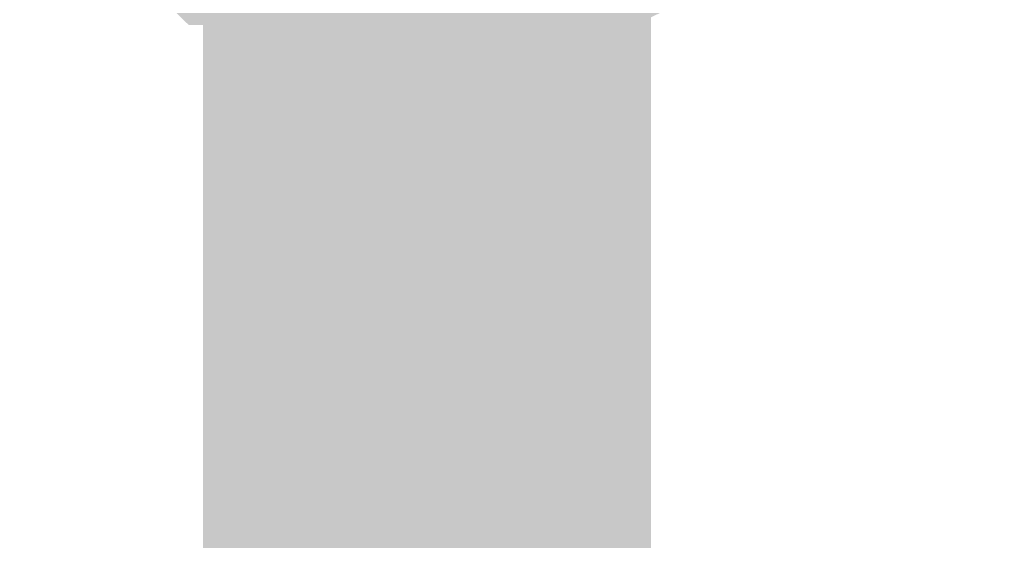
# Model space of a CAD drawing. Header units: inches. Extents: x 0 to 841, y 0 to 594.
# Drawn here: x 439.335 to 440.97, y 220.77 to 221.643 of the extents above; entities that cross this region are included whole.
import ezdxf

# ---------------------------------------------------------------- set-up
doc = ezdxf.new("R2010")
doc.units = ezdxf.units.IN
doc.layers.add('Sheet', color=255, linetype='Continuous')

msp = doc.modelspace()

# ---------------------------------------------------------------- linework, layer by layer
at = {"layer": 'Sheet'}
for points in [[(455.0177, 222.4805, 0.7493, 0.7493, 0), (440.0158, 222.4805, 0.7493, 0.7493, 0), (440.0158, 217.4946, 0.7493, 0.7493, 0), (425.014, 217.4946, 0.7493, 0.7493, 0)], [(440.0158, 221.7169, 0.2997, 0.2997, 0), (439.9709, 221.7169, 0.2997, 0.2997, 0), (439.926, 221.7169, 0.2997, 0.2997, 0), (439.9035, 221.7169, 0.2997, 0.2997, 0), (439.8586, 221.7393, 0.2997, 0.2997, 0), (439.8137, 221.7393, 0.2997, 0.2997, 0), (439.7913, 221.7618, 0.2997, 0.2997, 0), (439.7463, 221.7618, 0.2997, 0.2997, 0), (439.7239, 221.7843, 0.2997, 0.2997, 0), (439.679, 221.7843, 0.2997, 0.2997, 0), (439.6565, 221.8067, 0.2997, 0.2997, 0)], [(440.0158, 221.7169, 0.2997, 0.2997, 0), (439.9709, 221.7169, 0.2997, 0.2997, 0), (439.926, 221.7169, 0.2997, 0.2997, 0), (439.9035, 221.7169, 0.2997, 0.2997, 0), (439.8586, 221.7393, 0.2997, 0.2997, 0), (439.8137, 221.7393, 0.2997, 0.2997, 0), (439.7913, 221.7618, 0.2997, 0.2997, 0), (439.7463, 221.7618, 0.2997, 0.2997, 0), (439.7239, 221.7843, 0.2997, 0.2997, 0), (439.679, 221.7843, 0.2997, 0.2997, 0), (439.6565, 221.8067, 0.2997, 0.2997, 0)], [(440.3752, 221.8067, 0.2997, 0.2997, 0), (440.3302, 221.7843, 0.2997, 0.2997, 0), (440.3078, 221.7843, 0.2997, 0.2997, 0), (440.2629, 221.7618, 0.2997, 0.2997, 0), (440.2404, 221.7618, 0.2997, 0.2997, 0), (440.1955, 221.7393, 0.2997, 0.2997, 0), (440.173, 221.7393, 0.2997, 0.2997, 0), (440.1281, 221.7169, 0.2997, 0.2997, 0), (440.0832, 221.7169, 0.2997, 0.2997, 0), (440.0608, 221.7169, 0.2997, 0.2997, 0), (440.0158, 221.7169, 0.2997, 0.2997, 0)], [(440.3752, 221.8067, 0.2997, 0.2997, 0), (440.3302, 221.7843, 0.2997, 0.2997, 0), (440.3078, 221.7843, 0.2997, 0.2997, 0), (440.2629, 221.7618, 0.2997, 0.2997, 0), (440.2404, 221.7618, 0.2997, 0.2997, 0), (440.1955, 221.7393, 0.2997, 0.2997, 0), (440.173, 221.7393, 0.2997, 0.2997, 0), (440.1281, 221.7169, 0.2997, 0.2997, 0), (440.0832, 221.7169, 0.2997, 0.2997, 0), (440.0608, 221.7169, 0.2997, 0.2997, 0), (440.0158, 221.7169, 0.2997, 0.2997, 0)]]:
    msp.add_lwpolyline(points, format="xyseb", dxfattribs=at)

doc.saveas('drawing.dxf')
